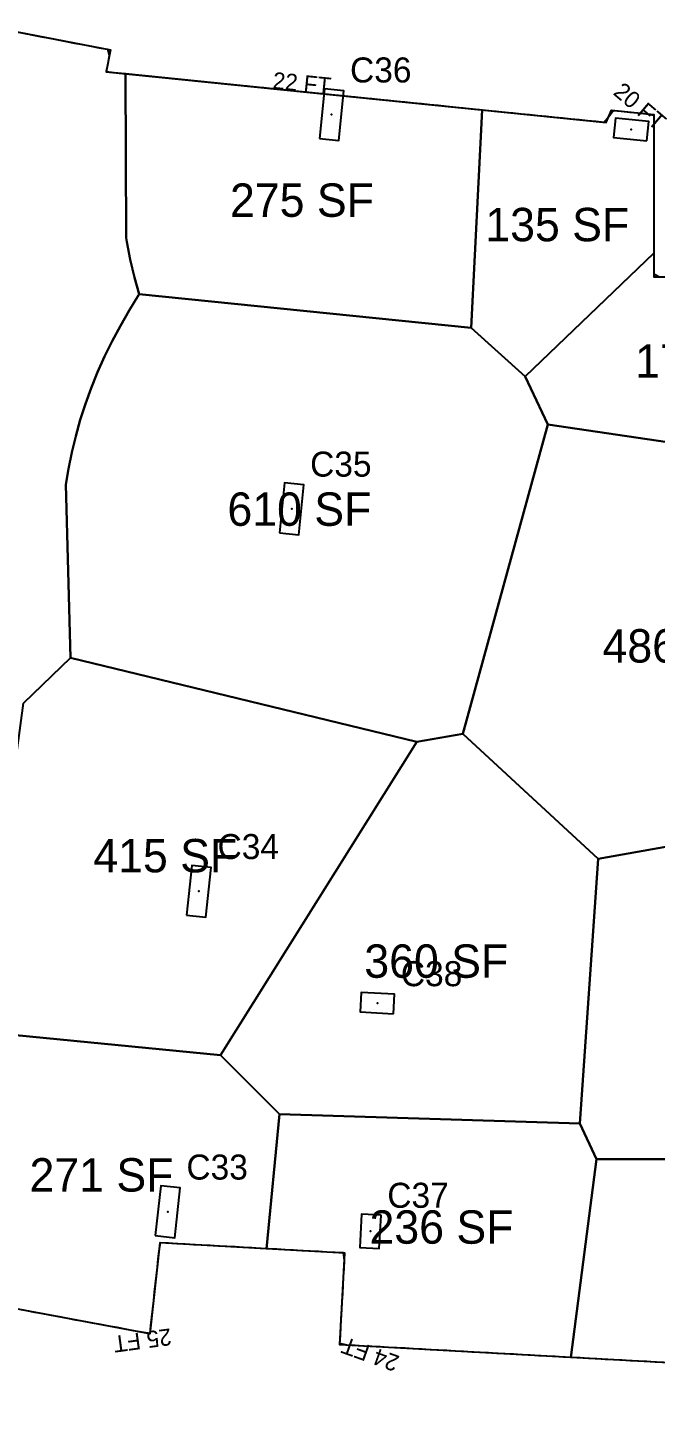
# Model space of a CAD drawing. Header units: metres. Extents: x 3272 to 9634, y 5311 to 56288.
# Drawn here: x 5755 to 6206, y 5323 to 6318 of the extents above; entities that cross this region are included whole.
import ezdxf
from ezdxf.enums import TextEntityAlignment as Align

# ---------------------------------------------------------------- set-up
doc = ezdxf.new("R2010")
doc.units = ezdxf.units.M
for name, color, linetype in [('BOUNDARY', 5, 'Continuous'), ('COL-LABEL', 2, 'Continuous'), ('COLS', 2, 'Continuous'), ('FLOOR_0_AREA_LABELS', 3, 'Continuous'), ('FLOOR_0_BOUNDARY', 5, 'Continuous'), ('FLOOR_0_COLUMNS', 7, 'Continuous'), ('FLOOR_0_FASCADE_COLUMNS', 30, 'Continuous'), ('FLOOR_0_FASCADE_WALLS', 4, 'Continuous'), ('FLOOR_0_LARGE_TRIBUTARY', 6, 'Continuous'), ('FLOOR_0_TRIBUTARY_COL_13', 2, 'Continuous'), ('FLOOR_0_TRIBUTARY_COL_19', 2, 'Continuous'), ('FLOOR_0_TRIBUTARY_COL_26', 2, 'Continuous'), ('FLOOR_0_TRIBUTARY_COL_3', 2, 'Continuous'), ('FLOOR_0_TRIBUTARY_COL_39', 2, 'Continuous'), ('FLOOR_0_TRIBUTARY_COL_4', 2, 'Continuous'), ('FLOOR_0_TRIBUTARY_COL_40', 2, 'Continuous'), ('FLOOR_0_TRIBUTARY_COL_44', 2, 'Continuous'), ('FLOOR_0_TRIBUTARY_COL_48', 2, 'Continuous'), ('FLOOR_0_TRIBUTARY_COL_5', 2, 'Continuous'), ('FLOOR_0_TRIBUTARY_COL_58', 2, 'Continuous'), ('FLOOR_0_WALL_TRIBUTARY_0', 1, 'Continuous')]:
    doc.layers.add(name, color=color, linetype=linetype)

msp = doc.modelspace()

# ---------------------------------------------------------------- linework, layer by layer
at = {"layer": 'BOUNDARY'}
for points in [[(5557.55, 6351.2), (5814.07, 6301.83), (5811.05, 6286.14), (6170.58, 6249.72), (6174.47, 6258.38), (6204.83, 6255.3), (6204.83, 6138.76), (6411.23, 6138.76), (6411.23, 6222.24), (6310.76, 6222.24), (6310.76, 6233.24), (6319.76, 6255.93), (6319.76, 6363.93)], [(7020.53, 5323.12), (6443.22, 5323.12), (6443.22, 5390.12), (6316.66, 5390.12), (6316.66, 5380.05), (6298.99, 5359.35), (6298.66, 5353.36), (5979.08, 5371), (5982.72, 5436.89), (5849.61, 5444.24), (5842.38, 5378.88), (5651.19, 5414.57)]]:
    msp.add_lwpolyline(points, dxfattribs=at)
at = {"layer": 'COLS'}
for points in [[(5964.35, 6238.07), (5978.28, 6236.66), (5981.91, 6272.48), (5967.98, 6273.89)], [(6199.79, 6236.34), (6201.2, 6250.27), (6177.32, 6252.68), (6175.91, 6238.76)], [(5935.65, 5954.72), (5949.58, 5953.31), (5953.21, 5989.13), (5939.28, 5990.54)], [(5868.8, 5679.83), (5882.71, 5678.29), (5886.67, 5714.07), (5872.75, 5715.61)], [(6017.68, 5608.91), (6018.45, 5622.89), (5994.49, 5624.22), (5993.72, 5610.24)], [(5846.41, 5449.44), (5860.32, 5447.9), (5864.28, 5483.68), (5850.36, 5485.22)], [(6008.7, 5464.15), (5994.72, 5464.92), (5993.4, 5440.96), (6007.38, 5440.18)]]:
    msp.add_lwpolyline(points, close=True, dxfattribs=at)
at = {"layer": 'FLOOR_0_BOUNDARY'}
for points in [[(5557.55, 6351.2), (5814.07, 6301.83), (5811.05, 6286.14), (6170.58, 6249.72), (6174.47, 6258.38), (6204.83, 6255.3), (6204.83, 6138.76), (6411.23, 6138.76), (6411.23, 6222.24), (6310.76, 6222.24), (6310.76, 6233.24), (6319.76, 6255.93), (6319.76, 6363.93)], [(7020.53, 5323.12), (6443.22, 5323.12), (6443.22, 5390.12), (6316.66, 5390.12), (6316.66, 5380.05), (6298.99, 5359.35), (6298.66, 5353.36), (5979.08, 5371), (5982.72, 5436.89), (5849.61, 5444.24), (5842.38, 5378.88), (5651.19, 5414.57)]]:
    msp.add_lwpolyline(points, dxfattribs=at)
at = {"layer": 'FLOOR_0_COLUMNS'}
for p in [(5973.13, 6255.28), (6188.56, 6244.51), (5944.43, 5971.93), (5877.73, 5696.95), (6006.09, 5616.56), (5855.34, 5466.56), (6001.05, 5452.55)]:
    msp.add_point(p, dxfattribs=at)
at = {"layer": 'FLOOR_0_FASCADE_COLUMNS'}
for points in [[(5822.87, 6284.95), (5828.84, 6284.34), (5834.81, 6283.74), (5840.78, 6283.13), (5846.75, 6282.53), (5852.71, 6281.92), (5858.68, 6281.32), (5864.65, 6280.71), (5870.62, 6280.11), (5876.59, 6279.5), (5882.56, 6278.9), (5888.53, 6278.29), (5894.5, 6277.69), (5900.47, 6277.08), (5906.44, 6276.48), (5912.41, 6275.88), (5918.38, 6275.27), (5924.35, 6274.67), (5930.32, 6274.06), (5936.29, 6273.46), (5942.26, 6272.85), (5948.23, 6272.25), (5954.2, 6271.64), (5960.16, 6271.04), (5966.13, 6270.43), (5972.1, 6269.83), (5978.07, 6269.22), (5984.04, 6268.62), (5990.01, 6268.01), (5995.98, 6267.41), (6001.95, 6266.8), (6007.92, 6266.2), (6013.89, 6265.6), (6019.86, 6264.99), (6025.83, 6264.39), (6031.8, 6263.78), (6037.77, 6263.18), (6043.74, 6262.57), (6049.71, 6261.97), (6055.68, 6261.36), (6061.65, 6260.76), (6067.61, 6260.15), (6073.58, 6259.55), (6079.55, 6258.94)], [(6079.55, 6258.94), (6085.52, 6258.34), (6091.49, 6257.73), (6097.46, 6257.13), (6103.43, 6256.53), (6109.4, 6255.92), (6115.37, 6255.32), (6121.34, 6254.71), (6127.31, 6254.11), (6133.28, 6253.5), (6139.25, 6252.9), (6145.22, 6252.29), (6151.19, 6251.69), (6157.16, 6251.08), (6163.13, 6250.48), (6169.1, 6249.87), (6172.43, 6253.84), (6175.49, 6258.27), (6181.46, 6257.67), (6187.43, 6257.06), (6193.4, 6256.46), (6199.37, 6255.85), (6204.83, 6254.79), (6204.83, 6248.79), (6204.83, 6242.79), (6204.83, 6236.79), (6204.83, 6230.79), (6204.83, 6224.79), (6204.83, 6218.79), (6204.83, 6212.79), (6204.83, 6206.79), (6204.83, 6200.79), (6204.83, 6194.79), (6204.83, 6188.79), (6204.83, 6182.79), (6204.83, 6176.79), (6204.83, 6170.79), (6204.83, 6164.79), (6204.83, 6158.79), (6204.83, 6152.79)], [(6204.83, 6152.79), (6204.83, 6146.79), (6204.83, 6140.79), (6208.8, 6138.76)], [(5927.8, 5439.92), (5921.81, 5440.26), (5915.82, 5440.59), (5909.83, 5440.92), (5903.84, 5441.25), (5897.85, 5441.58), (5891.86, 5441.91), (5885.87, 5442.24), (5879.88, 5442.57), (5873.89, 5442.9), (5867.89, 5443.23), (5861.9, 5443.56), (5855.91, 5443.89), (5849.92, 5444.22), (5848.98, 5438.59), (5848.32, 5432.63), (5847.66, 5426.67), (5847, 5420.7), (5846.34, 5414.74), (5845.68, 5408.77), (5845.02, 5402.81), (5844.37, 5396.85), (5843.71, 5390.88), (5843.05, 5384.92), (5842.39, 5378.96), (5836.56, 5379.96), (5830.66, 5381.07), (5824.76, 5382.17), (5818.86, 5383.27), (5812.97, 5384.37), (5807.07, 5385.47), (5801.17, 5386.57), (5795.27, 5387.67), (5789.37, 5388.77), (5783.48, 5389.87), (5777.58, 5390.98), (5771.68, 5392.08), (5765.78, 5393.18), (5759.88, 5394.28), (5753.98, 5395.38)], [(6145.84, 5361.8), (6139.85, 5362.13), (6133.85, 5362.46), (6127.86, 5362.79), (6121.87, 5363.12), (6115.88, 5363.45), (6109.89, 5363.78), (6103.9, 5364.11), (6097.91, 5364.44), (6091.92, 5364.77), (6085.93, 5365.1), (6079.94, 5365.43), (6073.95, 5365.76), (6067.96, 5366.09), (6061.96, 5366.43), (6055.97, 5366.76), (6049.98, 5367.09), (6043.99, 5367.42), (6038, 5367.75), (6032.01, 5368.08), (6026.02, 5368.41), (6020.03, 5368.74), (6014.04, 5369.07), (6008.05, 5369.4), (6002.06, 5369.73), (5996.06, 5370.06), (5990.07, 5370.39), (5984.08, 5370.73), (5979.14, 5371.99), (5979.47, 5377.98), (5979.8, 5383.97), (5980.13, 5389.96), (5980.46, 5395.96), (5980.79, 5401.95), (5981.12, 5407.94), (5981.45, 5413.93), (5981.78, 5419.92), (5982.11, 5425.91), (5982.44, 5431.9), (5981.72, 5436.95), (5975.73, 5437.28), (5969.74, 5437.61), (5963.75, 5437.94), (5957.76, 5438.27), (5951.77, 5438.6), (5945.78, 5438.93), (5939.79, 5439.26), (5933.79, 5439.59), (5927.8, 5439.92)], [(6211.74, 5358.16), (6205.75, 5358.49), (6199.75, 5358.82), (6193.76, 5359.15), (6187.77, 5359.48), (6181.78, 5359.81), (6175.79, 5360.14), (6169.8, 5360.47), (6163.81, 5360.8), (6157.82, 5361.13), (6151.83, 5361.46), (6145.84, 5361.8)]]:
    msp.add_lwpolyline(points, dxfattribs=at)
at = {"layer": 'FLOOR_0_FASCADE_WALLS'}
msp.add_lwpolyline([(5753.04, 6313.58), (5758.93, 6312.44), (5764.83, 6311.31), (5770.72, 6310.17), (5776.61, 6309.04), (5782.5, 6307.91), (5788.39, 6306.77), (5794.28, 6305.64), (5800.18, 6304.5), (5806.07, 6303.37), (5811.96, 6302.24), (5813.34, 6298.05), (5812.21, 6292.15), (5811.07, 6286.26), (5816.9, 6285.55), (5822.87, 6284.95)], dxfattribs=at)
at = {"layer": 'FLOOR_0_LARGE_TRIBUTARY'}
msp.add_lwpolyline([(5688.45, 6326.01), (5814.07, 6301.83), (5811.05, 6286.14), (5824.94, 6284.74), (5825.38, 6166.61), (5825.86, 6163.77), (5828.44, 6151.06), (5831.49, 6138.25), (5834.79, 6126.16), (5834.34, 6125.48), (5827.59, 6114.56), (5821.27, 6103.55), (5815.39, 6092.47), (5809.94, 6081.3), (5804.93, 6070.04), (5800.35, 6058.7), (5796.2, 6047.28), (5792.49, 6035.77), (5789.21, 6024.18), (5786.36, 6012.51), (5783.95, 6000.76), (5782.06, 5989.43), (5785.54, 5864.89), (5751.69, 5832.2)], dxfattribs=at)
for points in [[(5831.49, 6138.25), (5828.44, 6151.06), (5825.86, 6163.77), (5825.38, 6166.61), (5824.94, 6284.74), (6081.29, 6258.77), (6073.45, 6101.99), (5834.79, 6126.16), (5831.49, 6138.25)], [(6073.45, 6101.99), (6081.29, 6258.77), (6170.58, 6249.72), (6174.47, 6258.38), (6204.83, 6255.3), (6204.83, 6155.58), (6112.37, 6067.13), (6073.45, 6101.99)], [(6112.37, 6067.13), (6204.83, 6155.58), (6204.83, 6138.76), (6366.18, 6138.76), (6313.59, 6005.11), (6128.56, 6032.61), (6112.37, 6067.13)], [(5815.39, 6092.47), (5821.27, 6103.55), (5827.59, 6114.56), (5834.34, 6125.48), (5834.79, 6126.16), (6073.45, 6101.99), (6112.37, 6067.13), (6128.56, 6032.61), (6067.56, 5810.26), (6034.45, 5804.51), (5785.54, 5864.89), (5782.06, 5989.43), (5783.95, 6000.76), (5786.36, 6012.51), (5789.21, 6024.18), (5792.49, 6035.77), (5796.2, 6047.28), (5800.35, 6058.7), (5804.93, 6070.04), (5809.94, 6081.3), (5815.39, 6092.47)], [(6128.56, 6032.61), (6313.59, 6005.11), (6321.72, 5998.54), (6325.6, 5991.71), (6331.68, 5979.71), (6337.03, 5967.71), (6341.65, 5955.71), (6345.53, 5943.71), (6348.67, 5931.71), (6351.07, 5919.71), (6352.75, 5907.71), (6353.68, 5895.71), (6353.81, 5887.71), (6353.3, 5753.88), (6164.71, 5720.32), (6067.56, 5810.26), (6128.56, 6032.61)], [(5785.54, 5864.89), (6034.45, 5804.51), (5893.31, 5579.15), (5723.75, 5595.63), (5720.39, 5601.87), (5751.69, 5832.2), (5785.54, 5864.89)], [(5893.31, 5579.15), (6034.45, 5804.51), (6067.56, 5810.26), (6164.71, 5720.32), (6151.64, 5530.01), (5935.61, 5536.64), (5893.31, 5579.15)], [(6353.3, 5753.88), (6383.3, 5738.98), (6471.02, 5692.33), (6469.76, 5563.2), (6379.3, 5504.3), (6163.66, 5504.3), (6151.64, 5530.01), (6164.71, 5720.32), (6353.3, 5753.88)], [(5723.75, 5595.63), (5893.31, 5579.15), (5935.61, 5536.64), (5926.32, 5440.01), (5849.61, 5444.24), (5842.38, 5378.88), (5688.6, 5407.59), (5723.75, 5595.63)], [(5935.61, 5536.64), (6151.64, 5530.01), (6163.66, 5504.3), (6145.16, 5361.83), (5979.08, 5371), (5982.72, 5436.89), (5926.32, 5440.01), (5935.61, 5536.64)], [(6163.66, 5504.3), (6379.3, 5504.3), (6369.36, 5390.12), (6316.66, 5390.12), (6316.66, 5380.05), (6298.99, 5359.35), (6298.66, 5353.36), (6145.16, 5361.83), (6163.66, 5504.3)]]:
    msp.add_lwpolyline(points, close=True, dxfattribs=at)
at = {"layer": 'FLOOR_0_TRIBUTARY_COL_13'}
msp.add_lwpolyline([(6353.3, 5753.88), (6383.3, 5738.98), (6471.02, 5692.33), (6469.76, 5563.2), (6379.3, 5504.3), (6163.66, 5504.3), (6151.64, 5530.01), (6164.71, 5720.32), (6353.3, 5753.88)], close=True, dxfattribs=at)
at = {"layer": 'FLOOR_0_TRIBUTARY_COL_19'}
msp.add_lwpolyline([(5831.49, 6138.25), (5828.44, 6151.06), (5825.86, 6163.77), (5825.38, 6166.61), (5824.94, 6284.74), (6081.29, 6258.77), (6073.45, 6101.99), (5834.79, 6126.16), (5831.49, 6138.25)], close=True, dxfattribs=at)
at = {"layer": 'FLOOR_0_TRIBUTARY_COL_26'}
msp.add_lwpolyline([(5815.39, 6092.47), (5821.27, 6103.55), (5827.59, 6114.56), (5834.34, 6125.48), (5834.79, 6126.16), (6073.45, 6101.99), (6112.37, 6067.13), (6128.56, 6032.61), (6067.56, 5810.26), (6034.45, 5804.51), (5785.54, 5864.89), (5782.06, 5989.43), (5783.95, 6000.76), (5786.36, 6012.51), (5789.21, 6024.18), (5792.49, 6035.77), (5796.2, 6047.28), (5800.35, 6058.7), (5804.93, 6070.04), (5809.94, 6081.3), (5815.39, 6092.47)], close=True, dxfattribs=at)
at = {"layer": 'FLOOR_0_TRIBUTARY_COL_3'}
msp.add_lwpolyline([(5723.75, 5595.63), (5893.31, 5579.15), (5935.61, 5536.64), (5926.32, 5440.01), (5849.61, 5444.24), (5842.38, 5378.88), (5688.6, 5407.59), (5723.75, 5595.63)], close=True, dxfattribs=at)
at = {"layer": 'FLOOR_0_TRIBUTARY_COL_39'}
msp.add_lwpolyline([(6112.37, 6067.13), (6204.83, 6155.58), (6204.83, 6138.76), (6366.18, 6138.76), (6313.59, 6005.11), (6128.56, 6032.61), (6112.37, 6067.13)], close=True, dxfattribs=at)
at = {"layer": 'FLOOR_0_TRIBUTARY_COL_4'}
msp.add_lwpolyline([(6163.66, 5504.3), (6379.3, 5504.3), (6369.36, 5390.12), (6316.66, 5390.12), (6316.66, 5380.05), (6298.99, 5359.35), (6298.66, 5353.36), (6145.16, 5361.83), (6163.66, 5504.3)], close=True, dxfattribs=at)
at = {"layer": 'FLOOR_0_TRIBUTARY_COL_40'}
msp.add_lwpolyline([(6073.45, 6101.99), (6081.29, 6258.77), (6170.58, 6249.72), (6174.47, 6258.38), (6204.83, 6255.3), (6204.83, 6155.58), (6112.37, 6067.13), (6073.45, 6101.99)], close=True, dxfattribs=at)
at = {"layer": 'FLOOR_0_TRIBUTARY_COL_44'}
msp.add_lwpolyline([(6128.56, 6032.61), (6313.59, 6005.11), (6321.72, 5998.54), (6325.6, 5991.71), (6331.68, 5979.71), (6337.03, 5967.71), (6341.65, 5955.71), (6345.53, 5943.71), (6348.67, 5931.71), (6351.07, 5919.71), (6352.75, 5907.71), (6353.68, 5895.71), (6353.81, 5887.71), (6353.3, 5753.88), (6164.71, 5720.32), (6067.56, 5810.26), (6128.56, 6032.61)], close=True, dxfattribs=at)
at = {"layer": 'FLOOR_0_TRIBUTARY_COL_48'}
msp.add_lwpolyline([(5893.31, 5579.15), (6034.45, 5804.51), (6067.56, 5810.26), (6164.71, 5720.32), (6151.64, 5530.01), (5935.61, 5536.64), (5893.31, 5579.15)], close=True, dxfattribs=at)
at = {"layer": 'FLOOR_0_TRIBUTARY_COL_5'}
msp.add_lwpolyline([(5785.54, 5864.89), (6034.45, 5804.51), (5893.31, 5579.15), (5723.75, 5595.63), (5720.39, 5601.87), (5751.69, 5832.2), (5785.54, 5864.89)], close=True, dxfattribs=at)
at = {"layer": 'FLOOR_0_TRIBUTARY_COL_58'}
msp.add_lwpolyline([(5935.61, 5536.64), (6151.64, 5530.01), (6163.66, 5504.3), (6145.16, 5361.83), (5979.08, 5371), (5982.72, 5436.89), (5926.32, 5440.01), (5935.61, 5536.64)], close=True, dxfattribs=at)
at = {"layer": 'FLOOR_0_WALL_TRIBUTARY_0'}
msp.add_lwpolyline([(5688.45, 6326.01), (5814.07, 6301.83), (5811.05, 6286.14), (5824.94, 6284.74), (5825.38, 6166.61), (5825.86, 6163.77), (5828.44, 6151.06), (5831.49, 6138.25), (5834.79, 6126.16), (5834.34, 6125.48), (5827.59, 6114.56), (5821.27, 6103.55), (5815.39, 6092.47), (5809.94, 6081.3), (5804.93, 6070.04), (5800.35, 6058.7), (5796.2, 6047.28), (5792.49, 6035.77), (5789.21, 6024.18), (5786.36, 6012.51), (5783.95, 6000.76), (5782.06, 5989.43), (5785.54, 5864.89), (5751.69, 5832.2)], dxfattribs=at)

# ---------------------------------------------------------------- texts
at = {"layer": 'COL-LABEL'}
for s, p in [('C36', (5986.41, 6278.39)), ('C35', (5957.71, 5995.04)), ('C34', (5891.17, 5720.11)), ('C38', (6022.95, 5628.72)), ('C33', (5868.78, 5489.72)), ('C37', (6013.2, 5469.42))]:
    msp.add_text(s, height=18, dxfattribs=at).set_placement(p)
at = {"layer": 'FLOOR_0_AREA_LABELS'}
for s, p in [('275 SF', (5951.84, 6193.81)), ('135 SF', (6135.38, 6176.25)), ('171 SF', (6243.12, 6078.11)), ('610 SF', (5949.98, 5971.68)), ('486 SF', (6219.64, 5873.39)), ('415 SF', (5853.57, 5722.57)), ('360 SF', (6048.4, 5646.78)), ('271 SF', (5807.71, 5493.1)), ('236 SF', (6052.14, 5455.61))]:
    msp.add_text(s, height=24, dxfattribs=at).set_placement(p, align=Align.MIDDLE_CENTER)
at = {"layer": 'FLOOR_0_FASCADE_COLUMNS'}
for s, rotation, p in [('22 FT', -5.78413, (5951.82, 6277.91)), ('20 FT', -40.27813, (6194.79, 6261.29)), ('25 FT', -172.26236, (5837.18, 5374.05)), ('24 FT', 160.28547, (6000.93, 5364.04))]:
    msp.add_text(s, height=12, rotation=rotation, dxfattribs=at).set_placement(p, align=Align.MIDDLE_CENTER)

doc.saveas('drawing.dxf')
